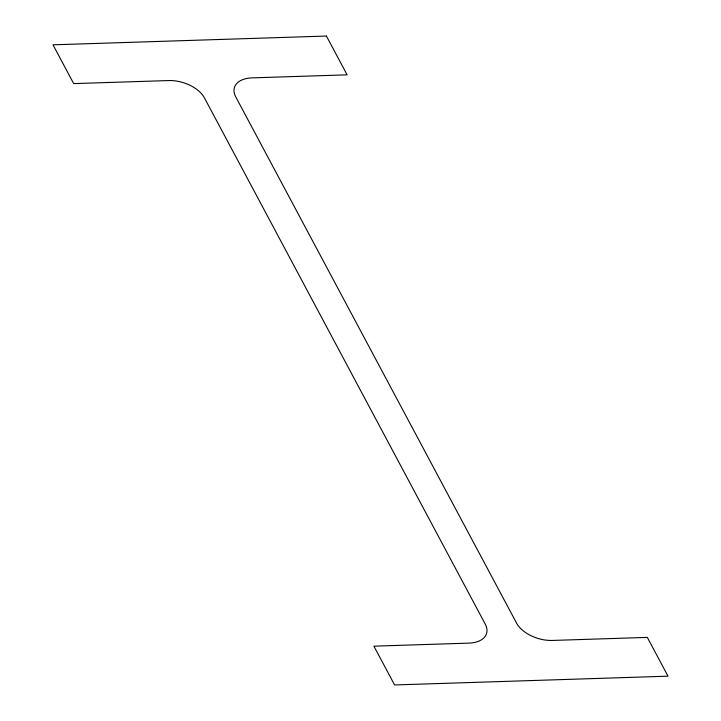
<?xml version="1.0" encoding="UTF-8"?>
<svg xmlns="http://www.w3.org/2000/svg" width="721" height="721" viewBox="0 0 721 721"><rect width="100%" height="100%" fill="white"/><g stroke="black" fill="none" stroke-linecap="round" stroke-linejoin="round"><path stroke-width="1.08" d="M326.415 36.05L52.993 44.819L73.686 83.6L168.723 80.554A28.624 16.79 17.5 0 1 204.431 97.876L485.26 624.134A28.624 16.79 17.5 0 1 468.929 643.123L373.893 646.169L394.585 684.95L668.007 676.181L647.314 637.4L552.277 640.446A28.624 16.79 17.5 0 1 516.569 623.124L235.74 96.866A28.624 16.79 17.5 0 1 252.071 77.877L347.107 74.831L326.415 36.05"/></g></svg>
